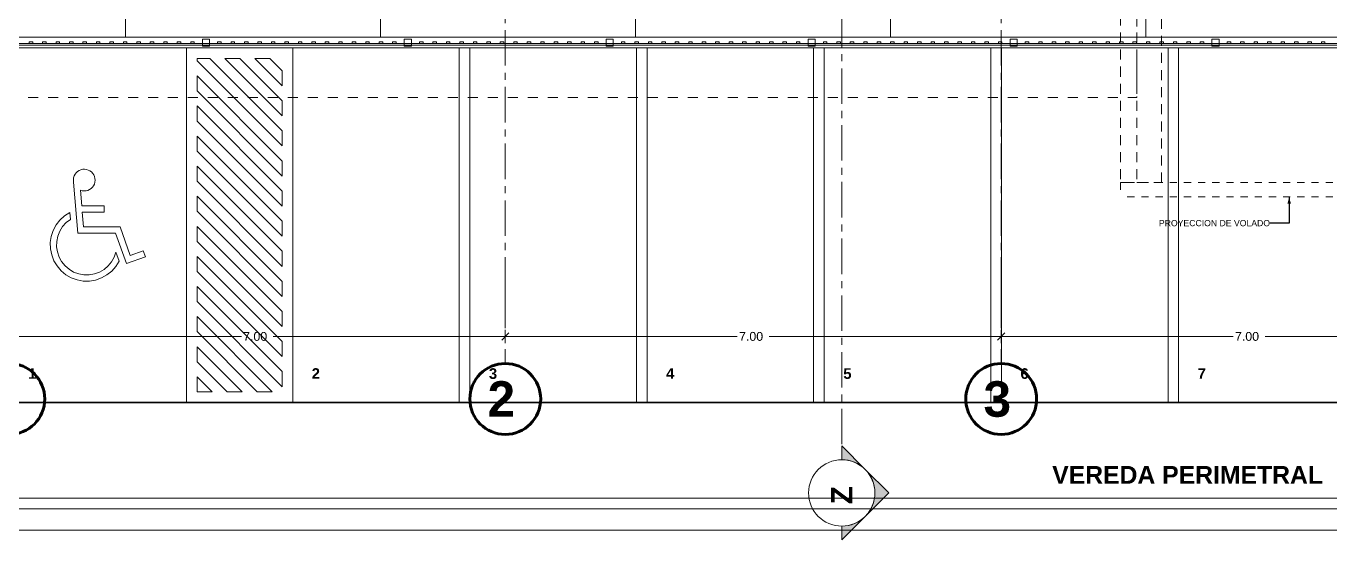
# Model space of a CAD drawing. Header units: inches. Extents: x -38 to 5698, y -33 to 92.
# Drawn here: x 9.56 to 27.96, y -0.44 to 6.81 of the extents above; entities that cross this region are included whole.
import ezdxf

# ---------------------------------------------------------------- set-up
doc = ezdxf.new("R2010")
doc.units = ezdxf.units.IN
doc.header["$MEASUREMENT"] = 0
doc.set_wipeout_variables(frame=1)
doc.header["$PDMODE"] = 1
for name, pattern in [('Línea Oculta', [0.195611, 0.141111, -0.0545]), ('Punto & Raya', [0.65, 0.5, -0.075, 0, -0.075]), ('Rayas', [0.282222, 0.141111, -0.141111]), ('super', [0.125, 0.075, -0.05]), ('Wipeout_Contour', [1, 0, -1])]:
    doc.linetypes.add(name, pattern=pattern)
for name, color, linetype in [('02 _ ARQ _ ALB _ Cotas Ejes', 7, 'Continuous'), ('02 _ ARQ _ ALB _ Ejes Generales', 7, 'Continuous'), ('08 _ STR _ EXT _ 07 Losa Aligerada', 7, 'Continuous'), ('08 _ STR _ EXT _ 08 Placas Inclinadas', 7, 'Continuous'), ('08 _ STR _ EXT _ 09 Vigas', 7, 'Continuous'), ('08 _ STR _ EXT _ 10 Vereda Exterior', 7, 'Continuous'), ('08 _ STR _ EXT _ Cerco Perimetrico', 7, 'Continuous'), ('08 _ STR _ EXT _ Estacionamiento-Pavimento', 7, 'Continuous'), ('08 _ STR _ EXT _ Pista exterior', 7, 'Continuous'), ('Dibujo 2D - General', 7, 'Continuous'), ('Interior - Equipamiento', 7, 'Continuous'), ('Marcador - Secciones', 251, 'Continuous'), ('Notas - Etiquetas', 251, 'Continuous'), ('Notas - Textos', 7, 'Continuous')]:
    doc.layers.add(name, color=color, linetype=linetype)
doc.styles.add('Estilo_Generado_1', font='swisseb.ttf')
doc.styles.add('Estilo_Generado_4', font='swisse.ttf')
doc.styles.add('Estilo_Generado_8', font='arialbd.ttf')
doc.dimstyles.new('Estilo_Generado__1', dxfattribs={"dimtxt": 0.125, "dimasz": 0.095, "dimexe": 0.18, "dimexo": 0.3, "dimgap": 0, "dimtad": 0, "dimtih": 1, "dimtoh": 1, "dimzin": 0, "dimdsep": 46, "dimtxsty": 'Estilo_Generado_4', "dimblk": 'ARROWHEAD_6', "dimblk1": 'ARROWHEAD_6', "dimblk2": 'ARROWHEAD_6', "dimcen": 0.09, "dimse1": 1, "dimse2": 1, "dimclrd": 144, "dimclre": 144, "dimclrt": 7, "dimadec": 0, "dimazin": 0, "dimtfac": 1, "dimtdec": 4, "dimtmove": 0, "dimatfit": 3, "dimfxl": 1, "dimtolj": 1, "dimtzin": 0, "dimarcsym": 0})
doc.dimstyles.new('Estilo_Generado__8', dxfattribs={"dimtxt": 0.18, "dimasz": 0.0912, "dimexe": 0.18, "dimexo": 0.0625, "dimgap": 0, "dimtad": 0, "dimtih": 1, "dimtoh": 1, "dimdec": 4, "dimzin": 0, "dimdsep": 46, "dimcen": 0.09, "dimadec": 0, "dimazin": 0, "dimtfac": 1, "dimtdec": 4, "dimtmove": 0, "dimatfit": 3, "dimldrblk": 'ARROWHEAD_5', "dimfxl": 1, "dimtolj": 1, "dimtzin": 0, "dimarcsym": 0})

# ---------------------------------------------------------------- blocks, each defined once
blk = doc.blocks.new('*D10')
at = {"layer": '02 _ ARQ _ ALB _ Cotas Ejes', "color": 144, "linetype": 'Continuous', "lineweight": 13, "transparency": 16777216}
for p, q in [((9.245, 2.431), (9.32, 2.431)), ((9.32, 2.337), (9.32, 2.524)), ((9.32, 2.431), (12.595, 2.431)), ((13.045, 2.431), (16.32, 2.431)), ((16.32, 2.337), (16.32, 2.524))]:
    blk.add_line(p, q, dxfattribs=at)
at = {"layer": '02 _ ARQ _ ALB _ Cotas Ejes', "color": 152, "linetype": 'Continuous', "lineweight": 35, "transparency": 16777216}
for p, q in [((9.37, 2.481), (9.27, 2.381)), ((16.37, 2.481), (16.27, 2.381))]:
    blk.add_line(p, q, dxfattribs=at)
at = {"layer": '02 _ ARQ _ ALB _ Cotas Ejes', "color": 7, "lineweight": 35, "transparency": 16777216, "insert": (12.62, 2.368), "char_height": 0.125, "attachment_point": 7, "style": 'Estilo_Generado_4'}
blk.add_mtext('\\A1;{\\pql;\\fSwis721 Ex BT|b0|i0|c0|p34;7.00}', dxfattribs=at)
blk = doc.blocks.new('ARROWHEAD_6')
at = {"color": 0, "linetype": 'Continuous', "lineweight": 0}
for p, q in [((0, 0), (-1, 0)), ((-0.5, -0.5), (0.5, 0.5))]:
    blk.add_line(p, q, dxfattribs=at)
blk = doc.blocks.new('*D12')
at = {"layer": '02 _ ARQ _ ALB _ Cotas Ejes', "color": 152, "linetype": 'Continuous', "lineweight": 35, "transparency": 16777216}
for p, q in [((16.37, 2.481), (16.27, 2.381)), ((23.37, 2.481), (23.27, 2.381))]:
    blk.add_line(p, q, dxfattribs=at)
at = {"layer": '02 _ ARQ _ ALB _ Cotas Ejes', "color": 144, "linetype": 'Continuous', "lineweight": 13, "transparency": 16777216}
for p, q in [((16.32, 2.431), (19.595, 2.431)), ((20.045, 2.431), (23.32, 2.431)), ((23.32, 2.337), (23.32, 2.524))]:
    blk.add_line(p, q, dxfattribs=at)
at = {"layer": '02 _ ARQ _ ALB _ Cotas Ejes', "color": 7, "lineweight": 35, "transparency": 16777216, "insert": (19.62, 2.368), "char_height": 0.125, "attachment_point": 7, "style": 'Estilo_Generado_4'}
blk.add_mtext('\\A1;{\\pql;\\fSwis721 Ex BT|b0|i0|c0|p34;7.00}', dxfattribs=at)
blk = doc.blocks.new('*D13')
at = {"layer": '02 _ ARQ _ ALB _ Cotas Ejes', "color": 152, "linetype": 'Continuous', "lineweight": 35, "transparency": 16777216}
for p, q in [((23.37, 2.481), (23.27, 2.381)), ((30.37, 2.481), (30.27, 2.381))]:
    blk.add_line(p, q, dxfattribs=at)
at = {"layer": '02 _ ARQ _ ALB _ Cotas Ejes', "color": 144, "linetype": 'Continuous', "lineweight": 13, "transparency": 16777216}
for p, q in [((23.32, 2.337), (23.32, 2.524)), ((23.32, 2.431), (26.595, 2.431)), ((27.045, 2.431), (30.32, 2.431)), ((30.32, 2.337), (30.32, 2.524))]:
    blk.add_line(p, q, dxfattribs=at)
at = {"layer": '02 _ ARQ _ ALB _ Cotas Ejes', "color": 7, "lineweight": 35, "transparency": 16777216, "insert": (26.62, 2.368), "char_height": 0.125, "attachment_point": 7, "style": 'Estilo_Generado_4'}
blk.add_mtext('\\A1;{\\pql;\\fSwis721 Ex BT|b0|i0|c0|p34;7.00}', dxfattribs=at)
blk = doc.blocks.new('ARROWHEAD_5')
at = {"linetype": 'Continuous', "lineweight": 0}
blk.add_hatch(color=0, dxfattribs=at).paths.add_polyline_path([(-1, 0.2679), (0, 0), (-1, -0.2679)])
at = {"color": 0, "linetype": 'Continuous', "lineweight": 0}
blk.add_line((0, 0), (-1, 0), dxfattribs=at)

msp = doc.modelspace()

# ---------------------------------------------------------------- hatches: boundary and pattern name
at = {"layer": '08 _ STR _ EXT _ 10 Vereda Exterior', "linetype": 'Continuous', "lineweight": 13}
h = msp.add_hatch(dxfattribs=at)
h.set_pattern_fill('RETÍCULA_100X100_0002', color=251, style=0, pattern_type=2)
h.set_pattern_definition([(360, (3.7574, 18.3027), (0, 2.53199), []), (90, (3.7574, 18.3027), (-3.6, 0), [])])
h.paths.add_polyline_path([(2.17, 3.621), (4.291, 1.5), (9.32, 1.5), (9.32, 6.5), (40.52, 6.5), (40.52, 1.5), (52.92, 1.5), (52.92, 19.086), (51.57, 19.086), (51.57, 7.2), (9.07, 7.2), (9.07, 7.85), (6.52, 7.85, -0.414214), (6.27, 8.1), (6.27, 8.85, -0.414213), (6.52, 9.1), (9.07, 9.1), (9.07, 12), (6.52, 12, -0.414214), (6.27, 12.25), (6.27, 13, -0.414213), (6.52, 13.25), (9.07, 13.25), (9.07, 16.15), (6.52, 16.15, -0.414214), (6.27, 16.4), (6.27, 17.15, -0.414213), (6.52, 17.4), (8.77, 17.4), (8.771, 21.05), (2.17, 21.05)])
at = {"layer": 'Marcador - Secciones', "linetype": 'Continuous', "lineweight": 13}
for points in [[(21.07, 0.888), (21.07, 0.694, -0.198912), (21.401, 0.557)], [(21.401, -0.106), (21.732, 0.225), (21.401, 0.557, -0.414214)], [(21.07, -0.437), (21.401, -0.106, -0.198912), (21.07, -0.243)]]:
    msp.add_hatch(color=7, dxfattribs=at).paths.add_polyline_path(points)

# ---------------------------------------------------------------- linework, layer by layer
at = {"layer": '02 _ ARQ _ ALB _ Ejes Generales', "color": 252, "linetype": 'Punto & Raya', "lineweight": 13}
for p, q in [((16.32, 3.05), (16.32, 2.05)), ((23.32, 3.05), (23.32, 2.05))]:
    msp.add_line(p, q, dxfattribs=at)
at = {"layer": '02 _ ARQ _ ALB _ Ejes Generales', "color": 7, "linetype": 'Continuous', "lineweight": 60}
for centre in [(9.32, 1.55), (16.32, 1.55), (23.32, 1.55)]:
    msp.add_circle(centre, 0.5, dxfattribs=at)
at = {"layer": '02 _ ARQ _ ALB _ Ejes Generales', "color": 7, "linetype": 'Punto & Raya', "lineweight": 13}
for p in [(16.32, 3.05), (16.32, 3.05), (23.32, 3.05), (23.32, 3.05)]:
    msp.add_point(p, dxfattribs=at)
at = {"layer": '08 _ STR _ EXT _ 07 Losa Aligerada', "color": 7, "linetype": 'Rayas', "lineweight": 18, "flags": 128}
msp.add_lwpolyline([(8.17, 27.939), (7.67, 27.939), (7.67, 5.8), (25.235, 5.8), (25.235, 7.2), (30.431, 7.2), (30.431, 6), (37.07, 6), (37.07, 3.375), (44.57, 3.375), (44.57, 6.05), (52.32, 6.05), (52.32, 15), (51.57, 15), (51.57, 15.15), (51.57, 15.8), (51.57, 18.1), (51.57, 18.1), (51.57, 20.35), (46.67, 20.35), (46.67, 22.35), (46.67, 22.6), (46.67, 24.5), (46.67, 24.75), (46.67, 26.75), (51.57, 26.75), (51.57, 29.7), (51.57, 29.7), (51.57, 35.2), (52.37, 35.2), (52.52, 35.2), (52.52, 41.1), (38.955, 41.1), (38.955, 40.8), (34.048, 40.8), (34.048, 40.5), (23.37, 40.5), (23.37, 43.874), (16.27, 43.874), (16.27, 39.9), (11.12, 39.9), (11.12, 40.95), (8.02, 40.95), (8.02, 37.7), (9.07, 37.7), (9.07, 33.9), (8.17, 33.9)], close=True, dxfattribs=at)
at = {"layer": '08 _ STR _ EXT _ 08 Placas Inclinadas', "color": 251, "linetype": 'Línea Oculta', "lineweight": 13, "flags": 128}
for points in [[(25.004, 4.6), (25.235, 4.6)], [(25.235, 4.6), (25.582, 4.6)]]:
    msp.add_lwpolyline(points, dxfattribs=at)
at = {"layer": '08 _ STR _ EXT _ 09 Vigas', "color": 251, "linetype": 'super', "lineweight": 13}
for p, q in [((30.2, 4.6), (25.004, 4.6)), ((25.004, 4.6), (25.004, 4.4)), ((30.2, 4.4), (25.004, 4.4))]:
    msp.add_line(p, q, dxfattribs=at)
at = {"layer": '08 _ STR _ EXT _ 10 Vereda Exterior', "color": 7, "linetype": 'Continuous', "lineweight": 13}
for p, q in [((70.72, 0), (0, 0)), ((70.72, -0.3), (0, -0.3))]:
    msp.add_line(p, q, dxfattribs=at)
at = {"layer": '08 _ STR _ EXT _ 10 Vereda Exterior', "color": 7, "linetype": 'Continuous', "lineweight": 18, "flags": 128}
msp.add_lwpolyline([(2.17, 21.05), (2.17, 3.621), (4.291, 1.5), (9.32, 1.5), (9.32, 6.5), (40.52, 6.5), (40.52, 1.5), (52.92, 1.5)], dxfattribs=at)
at = {"layer": '08 _ STR _ EXT _ Estacionamiento-Pavimento', "color": 7, "linetype": 'Continuous', "lineweight": 13, "flags": 128}
for points in [[(9.32, 6.5), (40.52, 6.5)], [(40.52, 1.5), (9.32, 1.5)], [(9.32, 1.5), (40.52, 1.5)], [(40.52, 0.15), (9.32, 0.15)]]:
    msp.add_lwpolyline(points, dxfattribs=at)
at = {"layer": '08 _ STR _ EXT _ Pista exterior', "color": 7, "linetype": 'Continuous', "lineweight": 13, "flags": 128}
msp.add_lwpolyline([(0, -0.3), (70.72, -0.3)], dxfattribs=at)
at = {"layer": 'Interior - Equipamiento', "color": 252, "linetype": 'Continuous', "lineweight": 13, "flags": 128}
for points in [[(13.17, 5.117), (11.97, 6.317), (11.97, 6.35), (12.149, 6.35), (13.17, 5.329)], [(13.17, 5.541), (12.361, 6.35), (12.573, 6.35), (13.17, 5.753)], [(13.17, 5.965), (12.785, 6.35), (12.997, 6.35), (13.17, 6.178)], [(13.17, 4.693), (11.97, 5.893), (11.97, 6.105), (13.17, 4.905)], [(13.17, 4.268), (11.97, 5.468), (11.97, 5.681), (13.17, 4.481)], [(13.17, 3.844), (11.97, 5.044), (11.97, 5.256), (13.17, 4.056)], [(10.225, 4.643), (10.228, 4.605), (10.285, 3.89), (10.821, 3.89), (10.975, 3.46), (11.24, 3.555), (11.21, 3.637), (11.028, 3.572), (10.883, 3.978), (10.366, 3.978), (10.349, 4.186), (10.661, 4.186), (10.661, 4.274), (10.342, 4.274), (10.325, 4.492), (10.35, 4.485), (10.377, 4.483), (10.403, 4.485), (10.429, 4.491), (10.453, 4.502), (10.475, 4.517), (10.494, 4.536), (10.509, 4.557), (10.521, 4.581), (10.528, 4.606), (10.531, 4.633), (10.529, 4.659), (10.523, 4.685), (10.512, 4.709), (10.498, 4.731), (10.479, 4.751), (10.458, 4.766), (10.434, 4.778), (10.409, 4.786), (10.383, 4.789), (10.356, 4.788), (10.33, 4.782), (10.306, 4.771), (10.284, 4.757), (10.264, 4.739), (10.248, 4.718), (10.236, 4.694), (10.228, 4.669)], [(13.17, 3.42), (11.97, 4.62), (11.97, 4.832), (13.17, 3.632)], [(13.17, 2.996), (11.97, 4.196), (11.97, 4.408), (13.17, 3.208)], [(10.824, 3.621), (10.8, 3.55), (10.763, 3.484), (10.715, 3.426), (10.658, 3.377), (10.593, 3.339), (10.522, 3.313), (10.448, 3.3), (10.373, 3.3), (10.299, 3.314), (10.228, 3.34), (10.164, 3.378), (10.107, 3.427), (10.059, 3.486), (10.023, 3.551), (9.998, 3.623), (9.987, 3.697), (9.989, 3.772), (10.004, 3.846), (10.032, 3.916), (10.072, 3.98), (10.122, 4.036), (10.182, 4.082), (10.174, 4.179), (10.1, 4.131), (10.035, 4.072), (9.981, 4.003), (9.94, 3.926), (9.912, 3.843), (9.899, 3.756), (9.901, 3.668), (9.918, 3.582), (9.95, 3.5), (9.995, 3.425), (10.052, 3.358), (10.119, 3.302), (10.195, 3.259), (10.278, 3.229), (10.364, 3.213), (10.452, 3.212), (10.538, 3.227), (10.621, 3.256), (10.698, 3.298), (10.766, 3.353), (10.824, 3.419), (10.87, 3.494)], [(13.17, 2.571), (11.97, 3.771), (11.97, 3.983), (13.17, 2.783)], [(13.17, 2.147), (11.97, 3.347), (11.97, 3.559), (13.17, 2.359)], [(13.17, 1.723), (11.97, 2.923), (11.97, 3.135), (13.17, 1.935)], [(12.818, 1.65), (11.97, 2.499), (11.97, 2.711), (13.03, 1.65)], [(12.394, 1.65), (11.97, 2.074), (11.97, 2.286), (12.606, 1.65)], [(11.97, 1.65), (11.97, 1.862), (12.182, 1.65)]]:
    msp.add_lwpolyline(points, close=True, dxfattribs=at)
at = {"layer": 'Marcador - Secciones', "color": 7, "linetype": 'Continuous', "lineweight": 13, "flags": 128}
for points in [[(21.07, 0.888), (21.07, 0.694, -0.198912), (21.401, 0.557)], [(21.401, -0.106, 0.414214), (21.401, 0.557), (21.732, 0.225)], [(21.07, -0.437), (21.07, -0.243, 0.198912), (21.401, -0.106)]]:
    msp.add_lwpolyline(points, format="xyb", close=True, dxfattribs=at)
at = {"layer": 'Marcador - Secciones', "color": 7, "linetype": 'Continuous', "lineweight": 13}
msp.add_circle((21.07, 0.225), 0.468, dxfattribs=at)

# ---------------------------------------------------------------- texts
at = {"layer": '02 _ ARQ _ ALB _ Ejes Generales', "color": 7, "lineweight": 30, "char_height": 0.5, "attachment_point": 1, "style": 'Estilo_Generado_1'}
for s, insert in [('\\A1;{\\pql;\\pt0;\\fSwis721 Ex BT|b1|i0|c0|p34;2}', (16.071, 1.8)), ('\\A1;{\\pql;\\pt0;\\fSwis721 Ex BT|b1|i0|c0|p34;3}', (23.071, 1.8))]:
    msp.add_mtext(s, dxfattribs=dict(at, insert=insert))
at = {"layer": 'Interior - Equipamiento', "color": 252, "lineweight": 13, "char_height": 0.15, "attachment_point": 4, "style": 'Estilo_Generado_8'}
for s, insert in [('\\A1;{\\pql;\\fArial|b1|i0|c0|p34;1}', (9.587, 1.909)), ('\\A1;{\\pql;\\fArial|b1|i0|c0|p34;2}', (13.588, 1.909)), ('\\A1;{\\pql;\\fArial|b1|i0|c0|p34;3}', (16.089, 1.907)), ('\\A1;{\\pql;\\fArial|b1|i0|c0|p34;4}', (18.59, 1.909)), ('\\A1;{\\pql;\\fArial|b1|i0|c0|p34;5}', (21.091, 1.907)), ('\\A1;{\\pql;\\fArial|b1|i0|c0|p34;6}', (23.592, 1.907)), ('\\A1;{\\pql;\\fArial|b1|i0|c0|p34;7}', (26.093, 1.909))]:
    msp.add_mtext(s, dxfattribs=dict(at, insert=insert))
at = {"layer": 'Marcador - Secciones', "color": 5, "lineweight": 25, "insert": (21.22, 0.064), "char_height": 0.3, "attachment_point": 7, "rotation": 90, "style": 'Estilo_Generado_1'}
msp.add_mtext('\\A1;{\\pql;\\pt0;\\fSwis721 Ex BT|b1|i0|c0|p34;Z}', dxfattribs=at)
at = {"layer": 'Notas - Etiquetas', "color": 8, "linetype": 'Continuous', "lineweight": 35, "insert": (27.115, 4.029), "char_height": 0.0875, "attachment_point": 6, "style": 'Estilo_Generado_4'}
msp.add_mtext('\\A1;{\\pqr;\\fSwis721 Ex BT|b0|i0|c0|p34;PROYECCION DE VOLADO}', dxfattribs=at)
at = {"layer": 'Notas - Textos', "color": 251, "linetype": 'Continuous', "lineweight": 13, "insert": (25.951, 0.605), "char_height": 0.25, "attachment_point": 2, "style": 'Estilo_Generado_1'}
msp.add_mtext('\\A1;{\\pqc;\\fSwis721 Ex BT|b1|i0|c0|p34;VEREDA\\fSwis721 Ex BT|b1|i0|c0|p34; PERIMETRAL}', dxfattribs=at)

# ---------------------------------------------------------------- leaders
at = {"layer": 'Notas - Etiquetas', "color": 8, "linetype": 'Continuous', "lineweight": 13, "annotation_type": 0, "has_hookline": 1, "hookline_direction": 1, "text_width": 1.741}
msp.add_leader([(27.385, 4.395), (27.385, 4.029), (27.115, 4.029)], dimstyle='Estilo_Generado__8', dxfattribs=at)

# ---------------------------------------------------------------- next in the draw order: wipeouts: each hides what was drawn before it
at = {"color": 254, "linetype": 'Wipeout_Contour', "lineweight": 0, "ltscale": 104.520254}
msp.add_wipeout([(40.52, 6.65), (9.32, 6.65), (9.32, 6.5), (40.52, 6.5)], dxfattribs=at).dxf.layer = '08 _ STR _ EXT _ Cerco Perimetrico'

# ---------------------------------------------------------------- next in the draw order: linework, layer by layer
at = {"layer": '02 _ ARQ _ ALB _ Ejes Generales', "color": 252, "linetype": 'Punto & Raya', "lineweight": 13}
for p, q in [((16.32, 3.05), (16.32, 44.9)), ((23.32, 3.05), (23.32, 44.9))]:
    msp.add_line(p, q, dxfattribs=at)
at = {"layer": '08 _ STR _ EXT _ 08 Placas Inclinadas', "color": 251, "linetype": 'Línea Oculta', "lineweight": 13}
msp.add_line((25.235, 7.2), (25.235, 4.6), dxfattribs=at)
at = {"layer": '08 _ STR _ EXT _ 08 Placas Inclinadas', "color": 251, "linetype": 'Línea Oculta', "lineweight": 13, "flags": 128}
for points in [[(25.004, 7.2), (25.004, 4.6)], [(25.582, 4.6), (25.582, 7.2)]]:
    msp.add_lwpolyline(points, dxfattribs=at)
at = {"layer": '08 _ STR _ EXT _ Cerco Perimetrico', "color": 167, "linetype": 'Continuous', "lineweight": 18}
for p, q in [((40.529, 6.563), (9.336, 6.563)), ((40.529, 6.563), (9.336, 6.563)), ((9.336, 6.538), (40.529, 6.538)), ((9.336, 6.538), (40.529, 6.538))]:
    msp.add_line(p, q, dxfattribs=at)
at = {"layer": '08 _ STR _ EXT _ Cerco Perimetrico', "color": 7, "linetype": 'Continuous', "lineweight": 13, "flags": 128}
for points in [[(40.67, 6.65), (9.32, 6.65)], [(9.32, 6.5), (40.52, 6.5)]]:
    msp.add_lwpolyline(points, dxfattribs=at)
at = {"layer": '08 _ STR _ EXT _ Cerco Perimetrico', "color": 167, "linetype": 'Continuous', "lineweight": 18, "flags": 128}
for points in [[(9.6, 6.588), (9.6, 6.563), (9.65, 6.563), (9.65, 6.588)], [(9.79, 6.588), (9.79, 6.563), (9.84, 6.563), (9.84, 6.588)], [(9.98, 6.588), (9.98, 6.563), (10.03, 6.563), (10.03, 6.588)], [(10.17, 6.588), (10.17, 6.563), (10.22, 6.563), (10.22, 6.588)], [(10.36, 6.588), (10.36, 6.563), (10.41, 6.563), (10.41, 6.588)], [(10.55, 6.588), (10.55, 6.563), (10.6, 6.563), (10.6, 6.588)], [(10.74, 6.588), (10.74, 6.563), (10.79, 6.563), (10.79, 6.588)], [(10.93, 6.588), (10.93, 6.563), (10.98, 6.563), (10.98, 6.588)], [(11.12, 6.588), (11.12, 6.563), (11.17, 6.563), (11.17, 6.588)], [(11.31, 6.588), (11.31, 6.563), (11.36, 6.563), (11.36, 6.588)], [(11.5, 6.588), (11.5, 6.563), (11.55, 6.563), (11.55, 6.588)], [(11.69, 6.588), (11.69, 6.563), (11.74, 6.563), (11.74, 6.588)], [(11.88, 6.588), (11.88, 6.563), (11.93, 6.563), (11.93, 6.588)], [(12.045, 6.625), (12.045, 6.525), (12.145, 6.525), (12.145, 6.625)], [(12.26, 6.588), (12.26, 6.563), (12.31, 6.563), (12.31, 6.588)], [(12.45, 6.588), (12.45, 6.563), (12.5, 6.563), (12.5, 6.588)], [(12.64, 6.588), (12.64, 6.563), (12.69, 6.563), (12.69, 6.588)], [(12.83, 6.588), (12.83, 6.563), (12.88, 6.563), (12.88, 6.588)], [(13.02, 6.588), (13.02, 6.563), (13.07, 6.563), (13.07, 6.588)], [(13.21, 6.588), (13.21, 6.563), (13.26, 6.563), (13.26, 6.588)], [(13.4, 6.588), (13.4, 6.563), (13.45, 6.563), (13.45, 6.588)], [(13.59, 6.588), (13.59, 6.563), (13.64, 6.563), (13.64, 6.588)], [(13.78, 6.588), (13.78, 6.563), (13.83, 6.563), (13.83, 6.588)], [(13.97, 6.588), (13.97, 6.563), (14.02, 6.563), (14.02, 6.588)], [(14.16, 6.588), (14.16, 6.563), (14.21, 6.563), (14.21, 6.588)], [(14.35, 6.588), (14.35, 6.563), (14.4, 6.563), (14.4, 6.588)], [(14.54, 6.588), (14.54, 6.563), (14.59, 6.563), (14.59, 6.588)], [(14.73, 6.588), (14.73, 6.563), (14.78, 6.563), (14.78, 6.588)], [(14.895, 6.625), (14.895, 6.525), (14.995, 6.525), (14.995, 6.625)], [(15.11, 6.588), (15.11, 6.563), (15.16, 6.563), (15.16, 6.588)], [(15.3, 6.588), (15.3, 6.563), (15.35, 6.563), (15.35, 6.588)], [(15.49, 6.588), (15.49, 6.563), (15.54, 6.563), (15.54, 6.588)], [(15.68, 6.588), (15.68, 6.563), (15.73, 6.563), (15.73, 6.588)], [(15.87, 6.588), (15.87, 6.563), (15.92, 6.563), (15.92, 6.588)], [(16.06, 6.588), (16.06, 6.563), (16.11, 6.563), (16.11, 6.588)], [(16.25, 6.588), (16.25, 6.563), (16.3, 6.563), (16.3, 6.588)], [(16.44, 6.588), (16.44, 6.563), (16.49, 6.563), (16.49, 6.588)], [(16.63, 6.588), (16.63, 6.563), (16.68, 6.563), (16.68, 6.588)], [(16.82, 6.588), (16.82, 6.563), (16.87, 6.563), (16.87, 6.588)], [(17.01, 6.588), (17.01, 6.563), (17.06, 6.563), (17.06, 6.588)], [(17.2, 6.588), (17.2, 6.563), (17.25, 6.563), (17.25, 6.588)], [(17.39, 6.588), (17.39, 6.563), (17.44, 6.563), (17.44, 6.588)], [(17.58, 6.588), (17.58, 6.563), (17.63, 6.563), (17.63, 6.588)], [(17.745, 6.625), (17.745, 6.525), (17.845, 6.525), (17.845, 6.625)], [(17.96, 6.588), (17.96, 6.563), (18.01, 6.563), (18.01, 6.588)], [(18.15, 6.588), (18.15, 6.563), (18.2, 6.563), (18.2, 6.588)], [(18.34, 6.588), (18.34, 6.563), (18.39, 6.563), (18.39, 6.588)], [(18.53, 6.588), (18.53, 6.563), (18.58, 6.563), (18.58, 6.588)], [(18.72, 6.588), (18.72, 6.563), (18.77, 6.563), (18.77, 6.588)], [(18.91, 6.588), (18.91, 6.563), (18.96, 6.563), (18.96, 6.588)], [(19.1, 6.588), (19.1, 6.563), (19.15, 6.563), (19.15, 6.588)], [(19.29, 6.588), (19.29, 6.563), (19.34, 6.563), (19.34, 6.588)], [(19.48, 6.588), (19.48, 6.563), (19.53, 6.563), (19.53, 6.588)], [(19.67, 6.588), (19.67, 6.563), (19.72, 6.563), (19.72, 6.588)], [(19.86, 6.588), (19.86, 6.563), (19.91, 6.563), (19.91, 6.588)], [(20.05, 6.588), (20.05, 6.563), (20.1, 6.563), (20.1, 6.588)], [(20.24, 6.588), (20.24, 6.563), (20.29, 6.563), (20.29, 6.588)], [(20.43, 6.588), (20.43, 6.563), (20.48, 6.563), (20.48, 6.588)], [(20.595, 6.625), (20.595, 6.525), (20.695, 6.525), (20.695, 6.625)], [(20.81, 6.588), (20.81, 6.563), (20.86, 6.563), (20.86, 6.588)], [(21, 6.588), (21, 6.563), (21.05, 6.563), (21.05, 6.588)], [(21.19, 6.588), (21.19, 6.563), (21.24, 6.563), (21.24, 6.588)], [(21.38, 6.588), (21.38, 6.563), (21.43, 6.563), (21.43, 6.588)], [(21.57, 6.588), (21.57, 6.563), (21.62, 6.563), (21.62, 6.588)], [(21.76, 6.588), (21.76, 6.563), (21.81, 6.563), (21.81, 6.588)], [(21.95, 6.588), (21.95, 6.563), (22, 6.563), (22, 6.588)], [(22.14, 6.588), (22.14, 6.563), (22.19, 6.563), (22.19, 6.588)], [(22.33, 6.588), (22.33, 6.563), (22.38, 6.563), (22.38, 6.588)], [(22.52, 6.588), (22.52, 6.563), (22.57, 6.563), (22.57, 6.588)], [(22.71, 6.588), (22.71, 6.563), (22.76, 6.563), (22.76, 6.588)], [(22.9, 6.588), (22.9, 6.563), (22.95, 6.563), (22.95, 6.588)], [(23.09, 6.588), (23.09, 6.563), (23.14, 6.563), (23.14, 6.588)], [(23.28, 6.588), (23.28, 6.563), (23.33, 6.563), (23.33, 6.588)], [(23.445, 6.625), (23.445, 6.525), (23.545, 6.525), (23.545, 6.625)], [(23.66, 6.588), (23.66, 6.563), (23.71, 6.563), (23.71, 6.588)], [(23.85, 6.588), (23.85, 6.563), (23.9, 6.563), (23.9, 6.588)], [(24.04, 6.588), (24.04, 6.563), (24.09, 6.563), (24.09, 6.588)], [(24.23, 6.588), (24.23, 6.563), (24.28, 6.563), (24.28, 6.588)], [(24.42, 6.588), (24.42, 6.563), (24.47, 6.563), (24.47, 6.588)], [(24.61, 6.588), (24.61, 6.563), (24.66, 6.563), (24.66, 6.588)], [(24.8, 6.588), (24.8, 6.563), (24.85, 6.563), (24.85, 6.588)], [(24.99, 6.588), (24.99, 6.563), (25.04, 6.563), (25.04, 6.588)], [(25.18, 6.588), (25.18, 6.563), (25.23, 6.563), (25.23, 6.588)], [(25.37, 6.588), (25.37, 6.563), (25.42, 6.563), (25.42, 6.588)], [(25.56, 6.588), (25.56, 6.563), (25.61, 6.563), (25.61, 6.588)], [(25.75, 6.588), (25.75, 6.563), (25.8, 6.563), (25.8, 6.588)], [(25.94, 6.588), (25.94, 6.563), (25.99, 6.563), (25.99, 6.588)], [(26.13, 6.588), (26.13, 6.563), (26.18, 6.563), (26.18, 6.588)], [(26.295, 6.625), (26.295, 6.525), (26.395, 6.525), (26.395, 6.625)], [(26.51, 6.588), (26.51, 6.563), (26.56, 6.563), (26.56, 6.588)], [(26.7, 6.588), (26.7, 6.563), (26.75, 6.563), (26.75, 6.588)], [(26.89, 6.588), (26.89, 6.563), (26.94, 6.563), (26.94, 6.588)], [(27.08, 6.588), (27.08, 6.563), (27.13, 6.563), (27.13, 6.588)], [(27.27, 6.588), (27.27, 6.563), (27.32, 6.563), (27.32, 6.588)], [(27.46, 6.588), (27.46, 6.563), (27.51, 6.563), (27.51, 6.588)], [(27.65, 6.588), (27.65, 6.563), (27.7, 6.563), (27.7, 6.588)], [(27.84, 6.588), (27.84, 6.563), (27.89, 6.563), (27.89, 6.588)]]:
    msp.add_lwpolyline(points, close=True, dxfattribs=at)
at = {"layer": 'Dibujo 2D - General', "color": 1, "linetype": 'Continuous', "lineweight": 35}
msp.add_lwpolyline([(2.766, 71.615), (2.17, 1.5), (70.458, 1.5), (71.312, 70.818)], close=True, dxfattribs=at)
at = {"layer": 'Interior - Equipamiento', "color": 252, "linetype": 'Continuous', "lineweight": 13, "flags": 128}
for points in [[(11.82, 1.5), (13.32, 1.5), (13.32, 6.5), (11.82, 6.5)], [(15.671, 1.5), (15.821, 1.5), (15.821, 6.5), (15.671, 6.5)], [(18.172, 1.5), (18.322, 1.5), (18.322, 6.5), (18.172, 6.5)], [(20.673, 1.5), (20.823, 1.5), (20.823, 6.5), (20.673, 6.5)], [(23.174, 1.5), (23.324, 1.5), (23.324, 6.5), (23.174, 6.5)], [(25.675, 1.5), (25.825, 1.5), (25.825, 6.5), (25.675, 6.5)]]:
    msp.add_lwpolyline(points, close=True, dxfattribs=at)
at = {"layer": 'Marcador - Secciones', "color": 251, "linetype": 'Punto & Raya', "lineweight": 13}
msp.add_line((21.07, 46.211), (21.07, 0.888), dxfattribs=at)

# ---------------------------------------------------------------- next in the draw order: dimensions: what is measured, and where the dimension line sits
at = {"layer": '02 _ ARQ _ ALB _ Cotas Ejes', "color": 144, "linetype": 'Continuous', "lineweight": 13}
for base, p1, p2, picture, middle in [((16.32, 2.431), (9.32, 7.45), (16.32, 7.45), '*D10', (12.782, 2.431)), ((23.32, 2.431), (16.32, 7.45), (23.32, 7.45), '*D12', (19.782, 2.431)), ((30.32, 2.431), (23.32, 7.45), (30.32, 7.45), '*D13', (26.782, 2.431))]:
    dim = msp.add_linear_dim(base=base, p1=p1, p2=p2, dimstyle='Estilo_Generado__1', dxfattribs=at)
    dim.commit()
    dim.dimension.update_dxf_attribs({"geometry": picture, "text_midpoint": middle, "dimtype": 160})

doc.saveas('drawing.dxf')
